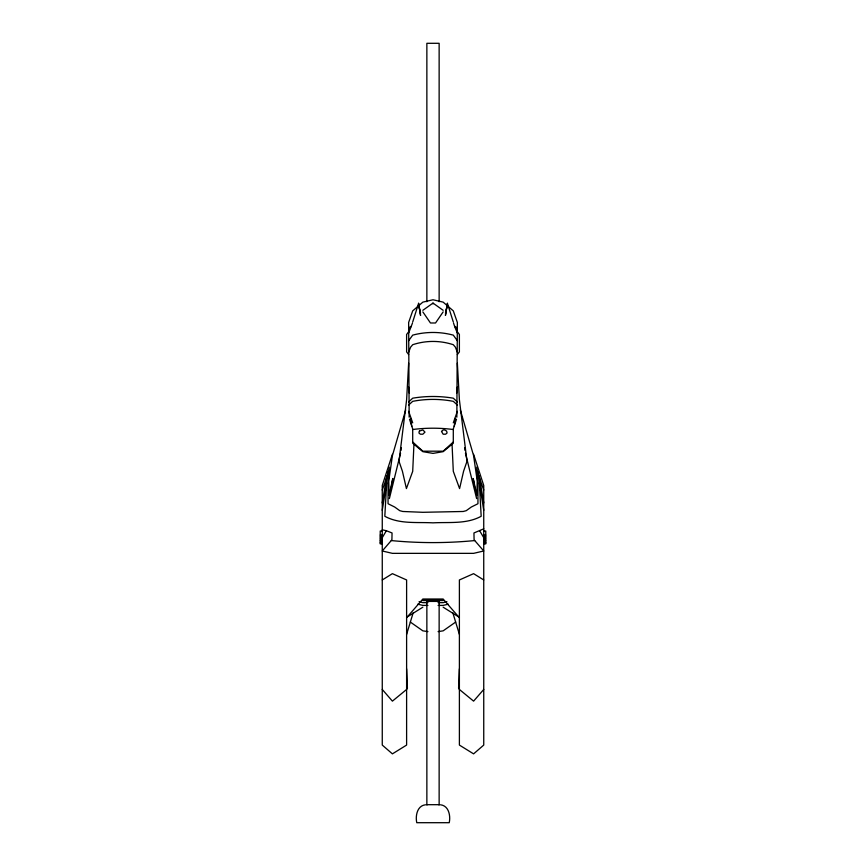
<?xml version="1.0" encoding="UTF-8"?>
<svg xmlns="http://www.w3.org/2000/svg" width="866" height="866" viewBox="0 0 866 866"><rect width="100%" height="100%" fill="white"/><g stroke="black" fill="none" stroke-linecap="round" stroke-linejoin="round"><path stroke-width="1.3" d="M459.391 668.823L458.59 688.124L459.391 689.455L473.594 701.135L483.748 689.455M413.98 443.5L412.703 471.32L406.414 488.586L402.409 471.223L399.01 461.329L406.609 399.789L408.644 363.179M389.538 469.599L388 471.754L386.68 482.86L384.818 516.277C399.54 524.341 416.871 521.949 433 522.847C449.129 521.949 466.46 524.341 481.182 516.277L479.32 482.86L478 471.754L476.462 469.599M389.267 467.12L388.055 485.891L388.055 503.731L394.69 507.032L399.756 510.68L402.766 511.481L422.846 512.304L463.234 511.481L466.244 510.68L471.31 507.032L477.945 503.731L477.945 485.891L476.733 467.12M456.49 419.22L453.297 428.962L453.297 443.23L443.154 451.662L433 453.383L422.846 451.662L412.703 443.23L412.703 428.962L409.51 419.22M400.969 450.482L401.369 447.819M386.68 482.86L382.263 510.323M456.793 390.501L457.356 386.896M447.408 303.317L445.449 315.365L447.408 303.317L453.297 322M456.793 393.012L457.356 389.787M456.847 417.195L457.356 322.466L453.297 310.872L443.154 302.137L433 299.766L422.846 302.137L412.703 310.872L408.644 322.466L409.153 417.195M382.263 502.93L386.723 476.397L388.282 473.356M454.195 426.31L455.332 419.913L454.834 418.484M400.557 453.156L389.386 498.589L392.796 478.487L389.126 495.2L388.758 481.02L392.406 455.657L405.689 409.943M445.449 313.33L447.408 304.832M406.609 634.377L413.19 612.749M412.703 322L418.592 303.317L420.551 315.365L418.592 303.317M392.406 454.282L382.263 485.469L382.263 745.074L392.406 753.864L406.609 745.074L406.609 579.96L392.406 573.66L382.263 579.96M408.644 333.02L412.465 323.115M411.166 418.484L410.679 419.913L411.805 426.31M408.644 330.693L410.332 326.547L411.285 326.644M453.297 422.868L457.356 411.318M382.263 490.048L388.433 472.663M408.644 352.321L410.56 347.244L412.703 344.711C425.91 340.349 440.09 340.349 453.297 344.711L455.44 347.244L457.356 352.321M483.748 528.823L473.951 532.969L474.092 539.81L483.748 550.982L473.594 553.352L392.406 553.352L382.263 550.982L391.908 539.81L392.049 532.969L386.366 530.728L382.263 537.667M408.644 340.717L412.703 335.131C426.007 331.581 439.993 331.581 453.297 335.131L457.356 340.717M443.154 311.89L435.533 322.986L430.467 322.986L422.846 311.89M408.644 331.786L406.609 334.493L406.609 351.867L408.644 354.551M457.356 354.551L459.391 351.867L459.391 334.493L457.356 331.786M406.609 617.739L422.846 599.012L443.154 599.012L459.391 617.739M408.644 401.954L412.703 398.187C426.104 395.924 439.896 395.924 453.297 398.187L457.356 401.954M408.644 405.017L412.703 401.337C426.029 398.761 439.971 398.761 453.297 401.337L457.356 405.017M422.846 310.32L433 303.078L443.154 310.32M453.297 442.017L443.154 451.186L422.846 451.186L412.703 442.017M455.7 622.037L443.154 630.838L438.077 631.617M406.609 617.339L422.846 607.196M446.932 601.697L443.154 602.649L438.077 602.649M448.22 604.165L443.154 605.41L438.077 605.41M425.563 804.774C417.12 805.672 415.29 815.859 416.762 822.7L449.238 822.7C450.71 815.859 448.88 805.672 440.437 804.774M412.703 429.514C426.137 427.772 439.863 427.772 453.297 429.514M474.698 540.568C447.181 543.274 418.819 543.274 391.302 540.568M382.263 531.031L380.228 531.031L380.228 543.88L382.263 543.88M483.748 531.031L485.772 531.031L485.772 543.88L483.748 543.88M380.228 535.091L382.263 535.091M483.748 535.091L485.772 535.091M380.228 536.974L382.263 536.974M483.748 536.974L485.772 536.974M380.228 538.944L382.252 538.944M483.748 538.944L485.772 538.944M380.228 540.633L382.263 540.633M483.748 540.633L485.772 540.633M380.228 542.105L382.263 542.105M483.748 542.105L485.772 542.105M380.228 543.079L382.263 543.079M483.748 543.079L485.772 543.079M422.846 599.781L443.154 599.781M422.846 600.539L443.154 600.539M426.97 601.415L439.03 601.415M427.923 602.649L422.846 602.649L419.068 601.697M427.923 605.41L422.846 605.41L417.78 604.165M426.862 804.687L439.138 804.687M427.923 631.617L422.846 630.838L410.3 622.037M386.366 530.728L382.263 529.808M483.748 579.96L473.594 573.66L459.391 579.96L459.391 745.074L473.594 753.864L483.748 745.074L483.737 485.469L473.594 454.282M443.154 607.196L459.391 617.339M382.263 689.455L392.406 701.135L406.609 689.455L407.41 688.124L406.609 668.823M457.356 333.02L454.628 326.547L455.668 326.547L457.356 330.693M483.748 537.667L479.634 530.728M477.718 473.356L479.277 476.397L483.737 502.93M477.567 472.663L483.737 490.048M408.644 411.318L412.703 422.868M453.535 323.115L454.715 326.644M452.81 612.749L459.391 634.377M460.311 409.943L473.594 455.657L477.242 481.02L476.874 495.2L473.204 478.487L476.614 498.589L465.443 453.156M418.592 304.832L420.551 313.33M408.644 389.787L409.207 393.012M483.748 510.323L479.32 482.86M408.644 386.896L409.207 390.501M464.631 447.819L465.031 450.482M457.356 363.179L459.391 399.789L466.99 461.329L463.591 471.223L459.586 488.586L453.297 471.32L452.02 443.5M439.138 301.747L439.138 43.3L426.862 43.3L426.862 301.747M439.138 600.788L439.138 805.109M433 303.078L433 303.879M426.862 600.788L426.862 805.109M419.393 431.106L418.917 433L420.389 434.212L422.846 434.212L424.979 432.112L422.846 429.926L419.393 431.106M441.519 431.452L443.143 434.212L445.611 434.212L447.083 433L446.607 431.106L444.81 429.98L443.143 429.926L441.519 431.452"/></g></svg>
